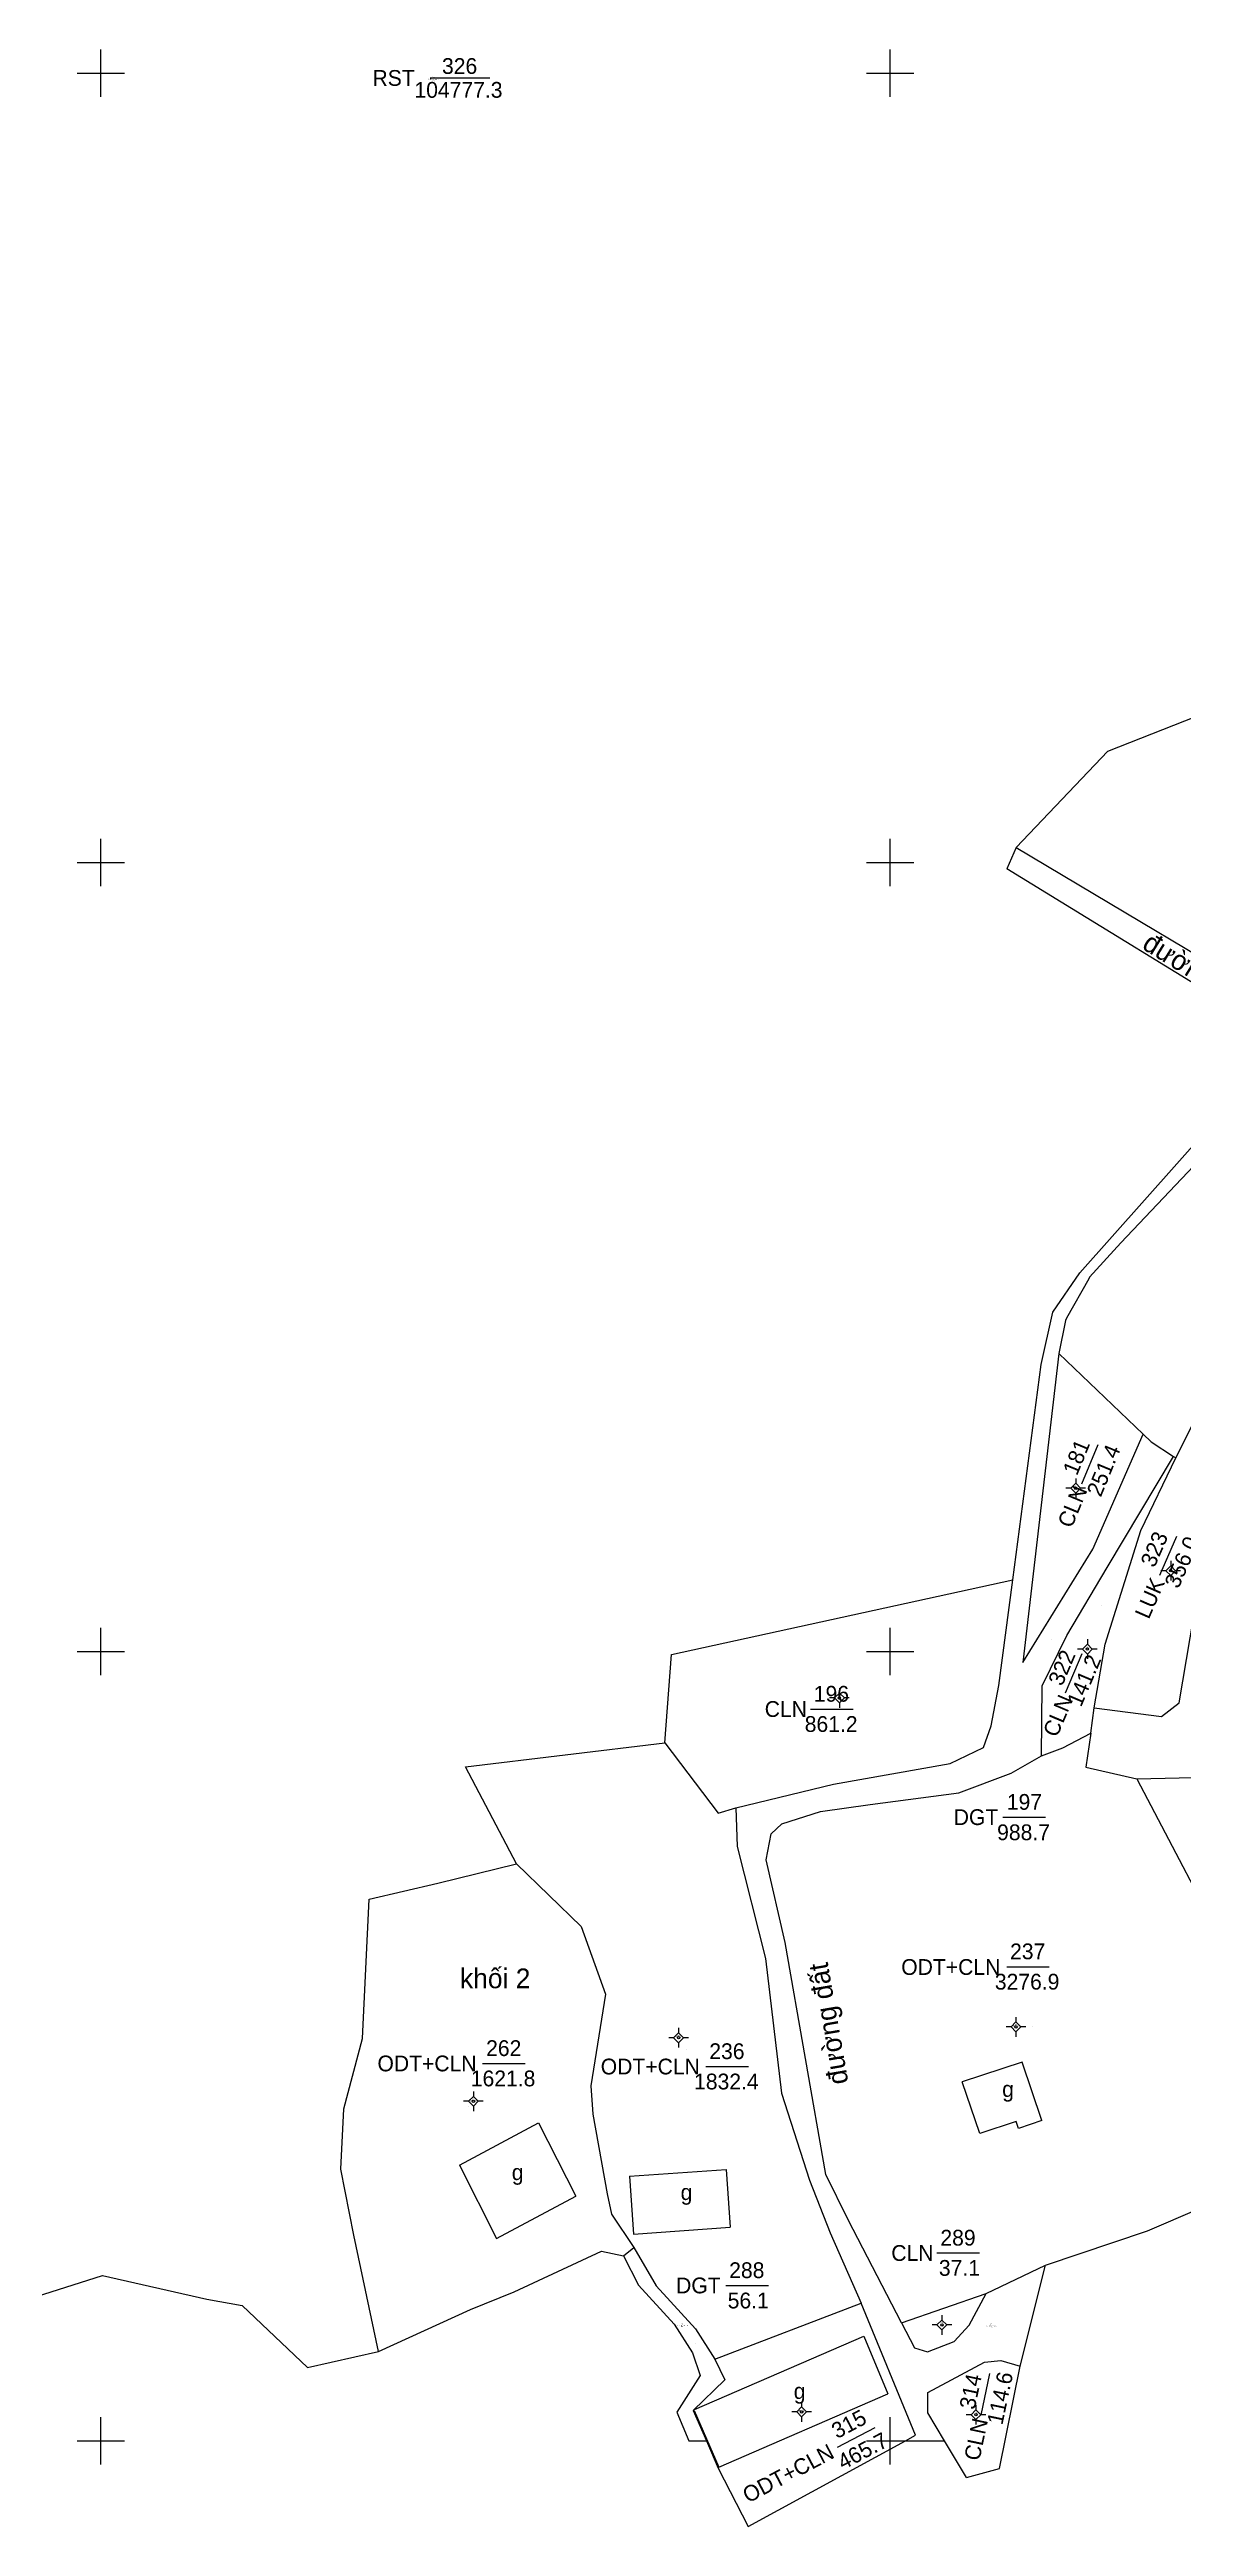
# Model space of a CAD drawing. Extents: x 550890 to 551618, y 1839259 to 1840146.
# Drawn here: x 551193.5 to 551337.2, y 1839489.1 to 1839803 of the extents above; entities that cross this region are included whole.
import ezdxf

# ---------------------------------------------------------------- set-up
doc = ezdxf.new("R2010")
doc.units = 0
for name, color, linetype in [('Level 10', 7, 'Continuous'), ('Level 11', 7, 'Continuous'), ('Level 13', 7, 'Continuous'), ('Level 14', 7, 'Continuous'), ('Level 15', 7, 'Continuous'), ('Level 16', 7, 'Continuous'), ('Level 2', 7, 'Continuous'), ('Level 23', 7, 'Continuous'), ('Level 24', 7, 'Continuous'), ('Level 4', 7, 'Continuous'), ('Level 48', 7, 'Continuous'), ('Level 63', 7, 'Continuous')]:
    doc.layers.add(name, color=color, linetype=linetype)

msp = doc.modelspace()

# ---------------------------------------------------------------- linework, layer by layer
at = {"layer": 'Level 10'}
for p, q in [((551321.37, 1839637.76), (551332.08, 1839627.53)), ((551335.93, 1839624.72), (551336.22, 1839624.53)), ((551325.43, 1839589.68), (551325.88, 1839592.87)), ((551331.27, 1839583.86), (551354.74, 1839584.43)), ((551331.27, 1839583.86), (551345.98, 1839555.8)), ((551301.46, 1839514.96), (551312.17, 1839518.64)), ((551277.79, 1839510.32), (551296.34, 1839517.44))]:
    msp.add_line(p, q, dxfattribs=at)
for points in [[(551315.99, 1839701.89), (551327.61, 1839714.08), (551365.25, 1839728.92)], [(551321.37, 1839637.76), (551316.82, 1839598.6), (551325.68, 1839612.98), (551332.08, 1839627.53)], [(551336.22, 1839624.53), (551338.22, 1839628.57), (551343.9, 1839631.36), (551346.55, 1839630.67)], [(551325.88, 1839592.87), (551327.26, 1839600.94), (551331.79, 1839615.35), (551336.22, 1839624.53)], [(551332.08, 1839627.53), (551333.08, 1839626.57), (551335.93, 1839624.72)], [(551325.88, 1839592.87), (551334.41, 1839591.78), (551336.62, 1839593.51), (551339.86, 1839612.48)], [(551271.46, 1839588.45), (551272.29, 1839599.65), (551315.54, 1839609.1)], [(551252.68, 1839573.11), (551246.22, 1839585.41), (551271.46, 1839588.45)], [(551271.46, 1839588.45), (551278.24, 1839579.52), (551280.44, 1839580.22)], [(551319.18, 1839586.79), (551321.9, 1839587.8), (551325.43, 1839589.68)], [(551325.43, 1839589.68), (551324.81, 1839585.35), (551331.27, 1839583.86)], [(551235.18, 1839511.31), (551232.04, 1839526.04), (551230.41, 1839534.43), (551230.78, 1839542.04), (551233.17, 1839550.98), (551234.02, 1839568.62), (551242.69, 1839570.65), (551252.68, 1839573.11)], [(551252.68, 1839573.11), (551260.87, 1839565.16), (551263.94, 1839556.57), (551262.1, 1839544.96), (551262.35, 1839541.37), (551264.14, 1839531.3), (551264.72, 1839528.7), (551267.53, 1839524.48)], [(551319.71, 1839522.27), (551332.62, 1839526.6), (551345.79, 1839532.24), (551350.33, 1839536.47)], [(551176.09, 1839513.24), (551188.14, 1839517.08), (551200.2, 1839520.93), (551213.44, 1839517.94), (551217.91, 1839517.12), (551226.2, 1839509.3), (551235.18, 1839511.31)], [(551235.18, 1839511.31), (551246.84, 1839516.65), (551252.39, 1839518.86), (551263.43, 1839524.02), (551266.24, 1839523.43)], [(551309.69, 1839495.33), (551313.86, 1839496.47), (551316.49, 1839509.45)]]:
    msp.add_lwpolyline(points, dxfattribs=at)
at = {"layer": 'Level 11'}
for p, q in [((551323.53, 1839621.94), (551323.53, 1839621.32)), ((551322.9, 1839620.69), (551322.28, 1839620.69)), ((551323.53, 1839621.32), (551322.9, 1839620.69)), ((551322.9, 1839620.69), (551323.53, 1839620.07)), ((551324.15, 1839620.69), (551323.53, 1839621.32)), ((551323.53, 1839620.07), (551324.15, 1839620.69)), ((551323.53, 1839620.07), (551323.53, 1839619.44)), ((551324.78, 1839620.69), (551324.15, 1839620.69)), ((551334.93, 1839610.25), (551334.31, 1839610.25)), ((551335.56, 1839610.87), (551334.93, 1839610.25)), ((551334.93, 1839610.25), (551335.56, 1839609.62)), ((551335.56, 1839611.5), (551335.56, 1839610.87)), ((551336.18, 1839610.25), (551335.56, 1839610.87)), ((551335.56, 1839609.62), (551336.18, 1839610.25)), ((551335.56, 1839609.62), (551335.56, 1839609)), ((551336.81, 1839610.25), (551336.18, 1839610.25)), ((551324.38, 1839600.31), (551323.75, 1839600.31)), ((551325, 1839600.94), (551324.38, 1839600.31)), ((551324.38, 1839600.31), (551325, 1839599.69)), ((551325, 1839601.56), (551325, 1839600.94)), ((551325.63, 1839600.31), (551325, 1839600.94)), ((551325, 1839599.69), (551325.63, 1839600.31)), ((551325, 1839599.69), (551325, 1839599.06)), ((551326.25, 1839600.31), (551325.63, 1839600.31)), ((551292.96, 1839594.12), (551292.33, 1839594.12)), ((551293.58, 1839594.74), (551292.96, 1839594.12)), ((551292.96, 1839594.12), (551293.58, 1839593.49)), ((551293.58, 1839595.37), (551293.58, 1839594.74)), ((551294.21, 1839594.12), (551293.58, 1839594.74)), ((551293.58, 1839593.49), (551294.21, 1839594.12)), ((551293.58, 1839593.49), (551293.58, 1839592.87)), ((551294.83, 1839594.12), (551294.21, 1839594.12)), ((551273.2, 1839552.31), (551273.2, 1839551.68)), ((551315.33, 1839552.44), (551314.71, 1839552.44)), ((551315.96, 1839553.07), (551315.33, 1839552.44)), ((551315.33, 1839552.44), (551315.96, 1839551.82)), ((551315.96, 1839553.69), (551315.96, 1839553.07)), ((551316.58, 1839552.44), (551315.96, 1839553.07)), ((551315.96, 1839551.82), (551316.58, 1839552.44)), ((551317.21, 1839552.44), (551316.58, 1839552.44)), ((551272.57, 1839551.06), (551271.95, 1839551.06)), ((551273.2, 1839551.68), (551272.57, 1839551.06)), ((551272.57, 1839551.06), (551273.2, 1839550.43)), ((551273.82, 1839551.06), (551273.2, 1839551.68)), ((551273.2, 1839550.43), (551273.82, 1839551.06)), ((551273.2, 1839550.43), (551273.2, 1839549.81)), ((551274.45, 1839551.06), (551273.82, 1839551.06)), ((551315.96, 1839551.82), (551315.96, 1839551.19)), ((551246.58, 1839543.01), (551245.95, 1839543.01)), ((551247.2, 1839543.63), (551246.58, 1839543.01)), ((551246.58, 1839543.01), (551247.2, 1839542.38)), ((551247.2, 1839544.26), (551247.2, 1839543.63)), ((551247.83, 1839543.01), (551247.2, 1839543.63)), ((551247.2, 1839542.38), (551247.83, 1839543.01)), ((551248.45, 1839543.01), (551247.83, 1839543.01)), ((551247.2, 1839542.38), (551247.2, 1839541.76)), ((551305.95, 1839514.68), (551305.32, 1839514.68)), ((551306.57, 1839515.3), (551305.95, 1839514.68)), ((551305.95, 1839514.68), (551306.57, 1839514.05)), ((551306.57, 1839515.93), (551306.57, 1839515.3)), ((551307.2, 1839514.68), (551306.57, 1839515.3)), ((551306.57, 1839514.05), (551307.2, 1839514.68)), ((551307.82, 1839514.68), (551307.2, 1839514.68)), ((551306.57, 1839514.05), (551306.57, 1839513.43)), ((551288.17, 1839503.65), (551287.54, 1839503.65)), ((551288.79, 1839504.28), (551288.17, 1839503.65)), ((551288.17, 1839503.65), (551288.79, 1839503.03)), ((551288.79, 1839504.9), (551288.79, 1839504.28)), ((551289.42, 1839503.65), (551288.79, 1839504.28)), ((551288.79, 1839503.03), (551289.42, 1839503.65)), ((551288.79, 1839503.03), (551288.79, 1839502.4)), ((551290.04, 1839503.65), (551289.42, 1839503.65)), ((551310.26, 1839503.3), (551309.63, 1839503.3)), ((551310.88, 1839503.93), (551310.26, 1839503.3)), ((551310.26, 1839503.3), (551310.88, 1839502.68)), ((551310.88, 1839504.55), (551310.88, 1839503.93)), ((551311.51, 1839503.3), (551310.88, 1839503.93)), ((551310.88, 1839502.68), (551311.51, 1839503.3)), ((551310.88, 1839502.68), (551310.88, 1839502.05)), ((551312.13, 1839503.3), (551311.51, 1839503.3))]:
    msp.add_line(p, q, dxfattribs=at)
for centre in [(551323.53, 1839620.69), (551335.56, 1839610.25), (551325, 1839600.31), (551293.58, 1839594.12), (551315.96, 1839552.44), (551273.2, 1839551.06), (551247.2, 1839543.01), (551306.57, 1839514.68), (551288.79, 1839503.65), (551310.88, 1839503.3)]:
    msp.add_circle(centre, 0.15, dxfattribs=at)
at = {"layer": 'Level 13'}
for p, q in [((551324.3, 1839621.26), (551326.36, 1839626.25)), ((551323.57, 1839618.3), (551323.57, 1839618.3)), ((551334.17, 1839609.69), (551336.34, 1839614.64)), ((551335.18, 1839611.69), (551335.18, 1839611.69)), ((551326.75, 1839605.87), (551326.75, 1839605.87)), ((551320.42, 1839601.58), (551320.42, 1839601.58)), ((551322.24, 1839594.79), (551324.35, 1839599.76)), ((551292.72, 1839594.4), (551292.72, 1839594.4)), ((551289.91, 1839592.72), (551295.31, 1839592.72)), ((551314.3, 1839579), (551319.7, 1839579)), ((551314.78, 1839560.07), (551320.18, 1839560.07)), ((551318.01, 1839552.55), (551318.01, 1839552.55)), ((551274.22, 1839549.63), (551274.22, 1839549.63)), ((551248.38, 1839547.81), (551253.78, 1839547.81)), ((551276.67, 1839547.42), (551282.07, 1839547.42)), ((551246.58, 1839542.4), (551246.58, 1839542.4)), ((551305.95, 1839523.8), (551311.35, 1839523.8)), ((551279.19, 1839519.67), (551284.59, 1839519.67)), ((551305.87, 1839514.98), (551305.87, 1839514.98)), ((551275.38, 1839512.32), (551275.38, 1839512.32)), ((551311.54, 1839503.23), (551312.66, 1839508.52)), ((551288.69, 1839503.38), (551288.69, 1839503.38)), ((551310.18, 1839502.8), (551310.18, 1839502.8)), ((551293.33, 1839499.17), (551298.1, 1839501.69))]:
    msp.add_line(p, q, dxfattribs=at)
msp.add_lwpolyline([(551241.72, 1839799.4), (551249.29, 1839799.4)], dxfattribs=at)
at = {"layer": 'Level 14'}
for p, q in [((551316.73, 1839547.99), (551309.16, 1839545.46)), ((551319.25, 1839540.57), (551316.73, 1839547.99)), ((551311.39, 1839538.92), (551309.16, 1839545.46)), ((551245.44, 1839534.92), (551255.47, 1839540.27)), ((551255.47, 1839540.27), (551260.17, 1839530.98)), ((551315.99, 1839540.46), (551311.39, 1839538.92)), ((551316.29, 1839539.58), (551315.99, 1839540.46)), ((551319.25, 1839540.57), (551316.29, 1839539.58)), ((551245.44, 1839534.92), (551250.14, 1839525.63)), ((551266.98, 1839533.51), (551279.25, 1839534.38)), ((551266.98, 1839533.51), (551267.5, 1839526.19)), ((551279.25, 1839534.38), (551279.76, 1839527.05)), ((551250.14, 1839525.63), (551260.17, 1839530.98)), ((551267.5, 1839526.19), (551279.76, 1839527.05)), ((551275.22, 1839503.95), (551296.66, 1839513.25)), ((551296.66, 1839513.25), (551299.73, 1839505.94)), ((551278.29, 1839496.65), (551299.73, 1839505.94)), ((551275.17, 1839503.83), (551278.29, 1839496.65))]:
    msp.add_line(p, q, dxfattribs=at)
at = {"layer": 'Level 23'}
for p, q in [((551266.24, 1839523.43), (551267.53, 1839524.48)), ((551312.17, 1839518.64), (551319.71, 1839522.27)), ((551316.49, 1839509.45), (551319.71, 1839522.27))]:
    msp.add_line(p, q, dxfattribs=at)
for points in [[(551315.99, 1839701.89), (551353.29, 1839679.65), (551341.58, 1839664.79), (551329.26, 1839651.81), (551325.29, 1839647.43), (551325.17, 1839647.25), (551322.34, 1839642.25), (551322.23, 1839641.96), (551321.37, 1839637.76)], [(551315.54, 1839609.1), (551319.16, 1839636.38), (551320.63, 1839643.01), (551324.07, 1839648.01), (551340.43, 1839666.41), (551345.61, 1839672.71), (551348.13, 1839678.73), (551314.82, 1839699.19)], [(551319.18, 1839586.79), (551319.26, 1839595.65), (551322.41, 1839602.05), (551327.53, 1839610.66), (551335.93, 1839624.72)], [(551280.44, 1839580.22), (551292.82, 1839583.19), (551307.6, 1839585.83), (551311.84, 1839587.84), (551312.83, 1839590.61), (551313.77, 1839595.71), (551315.54, 1839609.1)], [(551301.46, 1839514.96), (551294.68, 1839527.99), (551291.85, 1839533.72), (551286.7, 1839563.12), (551284.32, 1839573.62), (551284.94, 1839576.91), (551286.3, 1839578.16), (551291.17, 1839579.74), (551297.48, 1839580.64), (551308.72, 1839582.11), (551315.33, 1839584.58), (551319.18, 1839586.79)], [(551280.44, 1839580.22), (551280.62, 1839575.3), (551284.24, 1839561.11), (551286.26, 1839544.06), (551289.78, 1839533.04), (551292.43, 1839526.36), (551296.34, 1839517.44)], [(551267.53, 1839524.48), (551270.38, 1839519.63), (551275.37, 1839514.2), (551277.79, 1839510.32)], [(551266.24, 1839523.43), (551268.11, 1839519.72), (551272.65, 1839514.77), (551274.99, 1839511.12), (551275.94, 1839508.26), (551272.99, 1839503.62), (551274.5, 1839500)], [(551301.46, 1839514.96), (551303.1, 1839511.78), (551304.76, 1839511.28), (551308.11, 1839512.58), (551310.02, 1839514.63), (551312.17, 1839518.64)], [(551277.79, 1839510.32), (551279.07, 1839507.73), (551275.07, 1839503.85), (551276.74, 1839500), (551278.24, 1839496.53), (551282.01, 1839489.14), (551301.95, 1839500), (551303.22, 1839500.69), (551296.34, 1839517.44)], [(551309.69, 1839495.33), (551306.9, 1839500), (551304.78, 1839503.54), (551304.77, 1839506.1), (551311.99, 1839509.95), (551314.02, 1839510.17), (551316.49, 1839509.45)]]:
    msp.add_lwpolyline(points, dxfattribs=at)
at = {"layer": 'Level 24'}
for p, q in [((551315.99, 1839701.89), (551314.82, 1839699.19)), ((551274.5, 1839500), (551276.74, 1839500)), ((551301.95, 1839500), (551306.9, 1839500))]:
    msp.add_line(p, q, dxfattribs=at)
at = {"layer": 'Level 63'}
for points in [[(551200, 1839797), (551200, 1839803)], [(551300, 1839797), (551300, 1839803)], [(551197, 1839800), (551203, 1839800)], [(551297, 1839800), (551303, 1839800)], [(551200, 1839697), (551200, 1839703)], [(551300, 1839697), (551300, 1839703)], [(551197, 1839700), (551203, 1839700)], [(551297, 1839700), (551303, 1839700)], [(551200, 1839597), (551200, 1839603)], [(551300, 1839597), (551300, 1839603)], [(551197, 1839600), (551203, 1839600)], [(551297, 1839600), (551303, 1839600)], [(551200, 1839497), (551200, 1839503)], [(551300, 1839497), (551300, 1839503)], [(551197, 1839500), (551203, 1839500)], [(551297, 1839500), (551303, 1839500)]]:
    msp.add_lwpolyline(points, dxfattribs=at)

# ---------------------------------------------------------------- texts
at = {"layer": 'Level 13'}
for s, p in [('RST ', (551234.42, 1839798.4)), ('326', (551243.23, 1839799.91)), ('104777.3', (551239.74, 1839796.89)), ('196', (551290.34, 1839593.65)), ('197', (551314.8, 1839579.95)), ('237', (551315.21, 1839561.01)), ('262', (551248.82, 1839548.75)), ('236', (551277.1, 1839548.36)), ('289', (551306.38, 1839524.73)), ('288', (551279.62, 1839520.61))]:
    msp.add_text(s, height=2, dxfattribs=at).set_placement(p)
for s, rotation, p in [('181', 67.536, (551323.68, 1839622.2)), ('323', 66.3484, (551333.5, 1839610.53)), ('322', 66.9896, (551321.81, 1839595.52)), ('314', 78.0992, (551310.72, 1839503.85)), ('315', 27.8723, (551293.28, 1839500.2))]:
    msp.add_text(s, height=2, rotation=rotation, dxfattribs=at).set_placement(p)
at = {"layer": 'Level 15'}
for s, p in [('UBND thị trấn quản lý', (551241.46, 1839799.2)), ('Khối 2', (551241.94, 1839799.08)), ('Khối 2', (551241.94, 1839798.96)), ('RST', (551242.01, 1839799.32)), ('326', (551242.03, 1839799.44)), ('Khối 2', (551323.33, 1839620.58)), ('LNK', (551323.38, 1839620.82)), ('181', (551323.42, 1839620.94)), ('.', (551323.51, 1839620.7)), ('Khối 2', (551335.36, 1839610.13)), ('LUK', (551335.41, 1839610.37)), ('323', (551335.45, 1839610.49)), ('.', (551335.54, 1839610.25)), ('Khối 2', (551324.81, 1839600.2)), ('LNK', (551324.86, 1839600.44)), ('322', (551324.9, 1839600.56)), ('.', (551324.99, 1839600.32)), ('Khối 2', (551293.39, 1839594)), ('LNK', (551293.44, 1839594.24)), ('196', (551293.48, 1839594.36)), ('.', (551293.57, 1839594.12)), ('Đoàn Thị Hoa', (551315.53, 1839552.45)), ('ODT+CLN', (551315.61, 1839552.57)), ('Khối 2', (551315.76, 1839552.33)), ('237', (551315.84, 1839552.69)), ('Mai Thị Hoan', (551272.78, 1839551.06)), ('ODT+CLN', (551272.85, 1839551.18)), ('Khối 2', (551273, 1839550.94)), ('236', (551273.09, 1839551.3)), ('Mai Thị Hoan', (551246.79, 1839543.01)), ('ODT+CLN', (551246.86, 1839543.13)), ('Khối 2', (551247.01, 1839542.89)), ('262', (551247.1, 1839543.25)), ('UBND Thị trấn quản lý', (551273, 1839514.58)), ('DGT', (551273.55, 1839514.7)), ('288', (551273.6, 1839514.82)), ('Khối 2', (551306.38, 1839514.56)), ('LNK', (551306.43, 1839514.8)), ('289', (551306.47, 1839514.92)), ('.', (551306.56, 1839514.68)), ('DGT', (551312.64, 1839514.61)), ('197', (551312.68, 1839514.73)), ('Khối 2', (551273.51, 1839514.46)), ('UBND Thị trấn quản lý', (551312.09, 1839514.49)), ('Khối 2', (551312.6, 1839514.37)), ('Trần Văn Tý', (551288.43, 1839503.66)), ('ODT+CLN', (551288.45, 1839503.78)), ('Khối 2', (551288.6, 1839503.54)), ('315', (551288.69, 1839503.9)), ('Khối 2', (551310.69, 1839503.19)), ('LNK', (551310.74, 1839503.43)), ('314', (551310.78, 1839503.55)), ('.', (551310.87, 1839503.31))]:
    msp.add_text(s, height=0.1, dxfattribs=at).set_placement(p)
at = {"layer": 'Level 16'}
for p in [(551314.21, 1839543.56), (551252.07, 1839533.02), (551273.47, 1839530.49), (551287.8, 1839505.29)]:
    msp.add_text('g', height=2, dxfattribs=at).set_placement(p)
at = {"layer": 'Level 2'}
for s, rotation, p in [('CLN', 67.536, (551323.01, 1839615.53)), ('LUK', 66.3484, (551332.78, 1839604)), ('CLN', 66.9896, (551321.15, 1839589.02)), ('CLN', 78.0992, (551311.32, 1839497.36)), ('ODT+CLN', 27.8723, (551282.01, 1839492.05))]:
    msp.add_text(s, height=2, rotation=rotation, dxfattribs=at).set_placement(p)
for s, p in [('CLN', (551284.12, 1839591.72)), ('DGT', (551308.07, 1839578.02)), ('ODT+CLN', (551301.42, 1839559.03)), ('ODT+CLN', (551235.05, 1839546.81)), ('ODT+CLN', (551263.34, 1839546.42)), ('CLN', (551300.16, 1839522.79)), ('DGT', (551272.89, 1839518.68))]:
    msp.add_text(s, height=2, dxfattribs=at).set_placement(p)
at = {"layer": 'Level 4'}
for s, rotation, p in [('251.4', 67.536, (551326.7, 1839619.48)), ('356.0', 66.3484, (551336.54, 1839607.87)), ('141.2', 66.9896, (551324.2, 1839592.88)), ('114.6', 78.0992, (551314.23, 1839501.92)), ('465.7', 27.8723, (551294.04, 1839496.26))]:
    msp.add_text(s, height=2, rotation=rotation, dxfattribs=at).set_placement(p)
for s, p in [('861.2', (551289.19, 1839589.82)), ('988.7', (551313.57, 1839576.1)), ('3276.9', (551313.28, 1839557.17)), ('1621.8', (551246.88, 1839544.91)), ('1832.4', (551275.17, 1839544.52)), ('37.1', (551306.19, 1839520.9)), ('56.1', (551279.43, 1839516.77))]:
    msp.add_text(s, height=2, dxfattribs=at).set_placement(p)
at = {"layer": 'Level 48'}
for rotation, p in [(328.3632, (551331.79, 1839689.15)), (99.7716, (551294.73, 1839545.36))]:
    msp.add_text('đường đất', height=2.5, rotation=rotation, dxfattribs=at).set_placement(p)
msp.add_text('khối 2', height=2.5, dxfattribs=at).set_placement((551245.51, 1839557.34))

doc.saveas('drawing.dxf')
